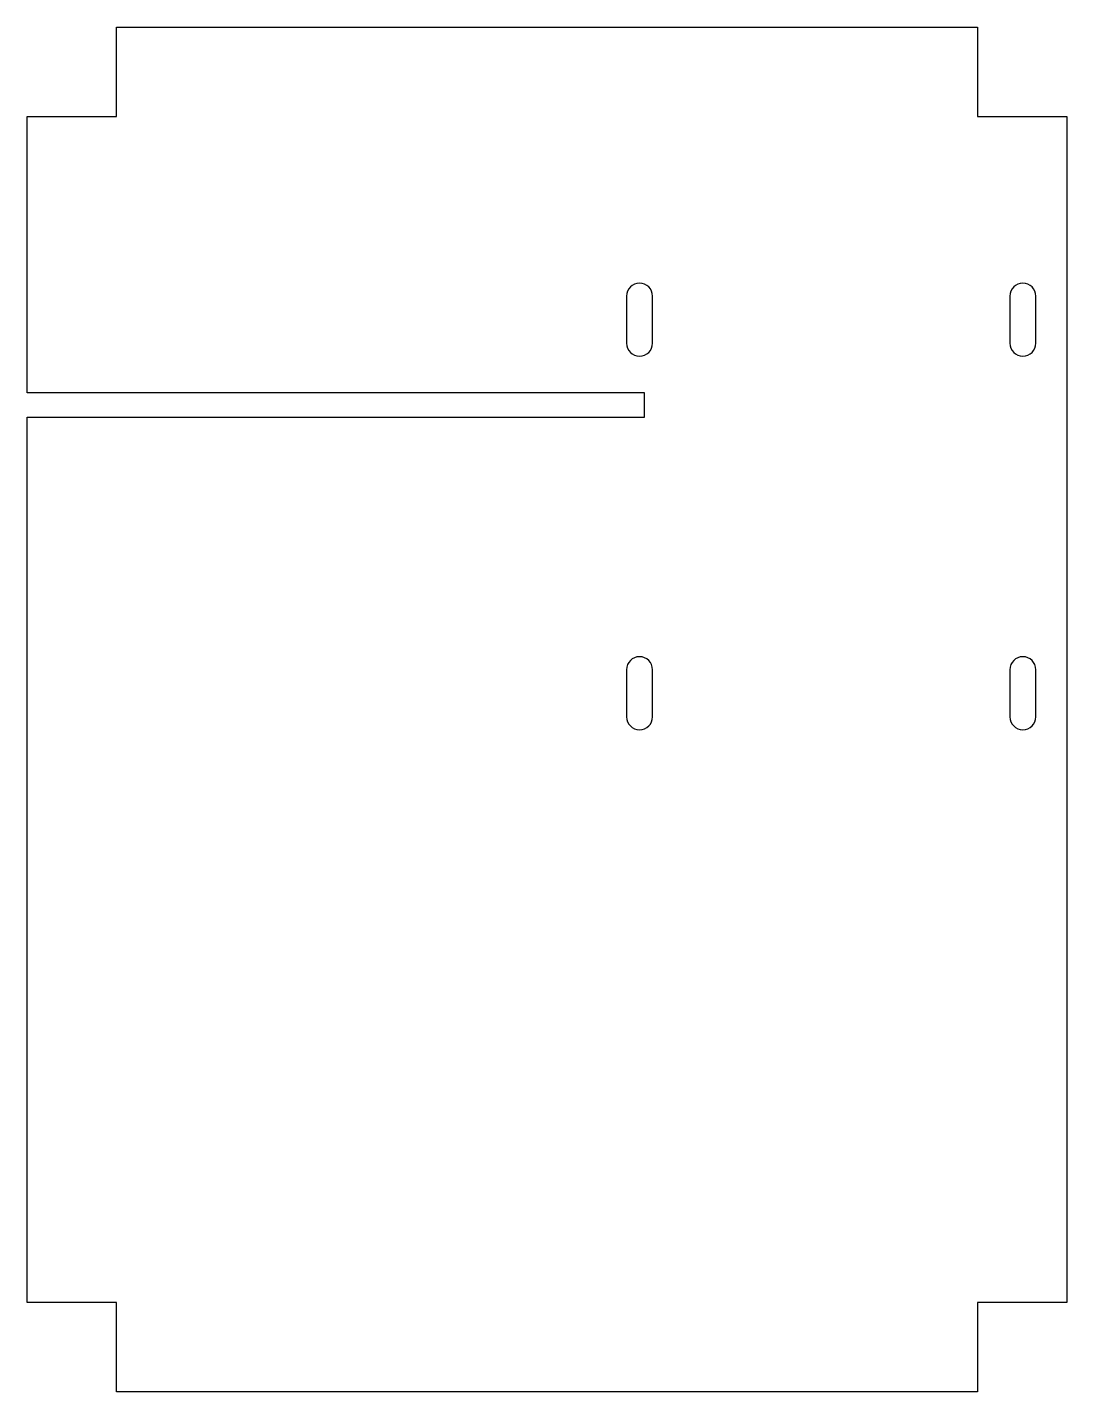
# Model space of a CAD drawing. Header units: millimetres. Extents: x 0 to 64, y 0 to 84.
import ezdxf

# ---------------------------------------------------------------- set-up
doc = ezdxf.new("R2010")
doc.units = ezdxf.units.MM

msp = doc.modelspace()

# ---------------------------------------------------------------- linework, layer by layer
for p, q in [((5.5, 78.5), (5.5, 84)), ((5.5, 84), (58.5, 84)), ((58.5, 84), (58.5, 78.5)), ((0, 61.5), (0, 78.5)), ((0, 78.5), (5.5, 78.5)), ((58.5, 78.5), (64, 78.5)), ((64, 78.5), (64, 5.5)), ((36.9, 67.45), (36.9, 64.55)), ((38.5, 64.55), (38.5, 67.45)), ((60.5, 67.45), (60.5, 64.55)), ((62.1, 64.55), (62.1, 67.45)), ((38, 61.5), (0, 61.5)), ((38, 60), (38, 61.5)), ((0, 5.5), (0, 60)), ((0, 60), (38, 60)), ((36.9, 44.45), (36.9, 41.55)), ((38.5, 41.55), (38.5, 44.45)), ((60.5, 44.45), (60.5, 41.55)), ((62.1, 41.55), (62.1, 44.45)), ((5.5, 5.5), (0, 5.5)), ((5.5, 0), (5.5, 5.5)), ((64, 5.5), (58.5, 5.5)), ((58.5, 5.5), (58.5, 0)), ((58.5, 0), (5.5, 0))]:
    msp.add_line(p, q)
for centre, start, end in [((37.7, 67.45), 0, 180), ((61.3, 67.45), 0, 180), ((37.7, 64.55), -180, 0), ((61.3, 64.55), -180, 0), ((37.7, 44.45), 0, 180), ((61.3, 44.45), 0, 180), ((37.7, 41.55), -180, 0), ((61.3, 41.55), -180, 0)]:
    msp.add_arc(centre, 0.8, start, end)

doc.saveas('drawing.dxf')
